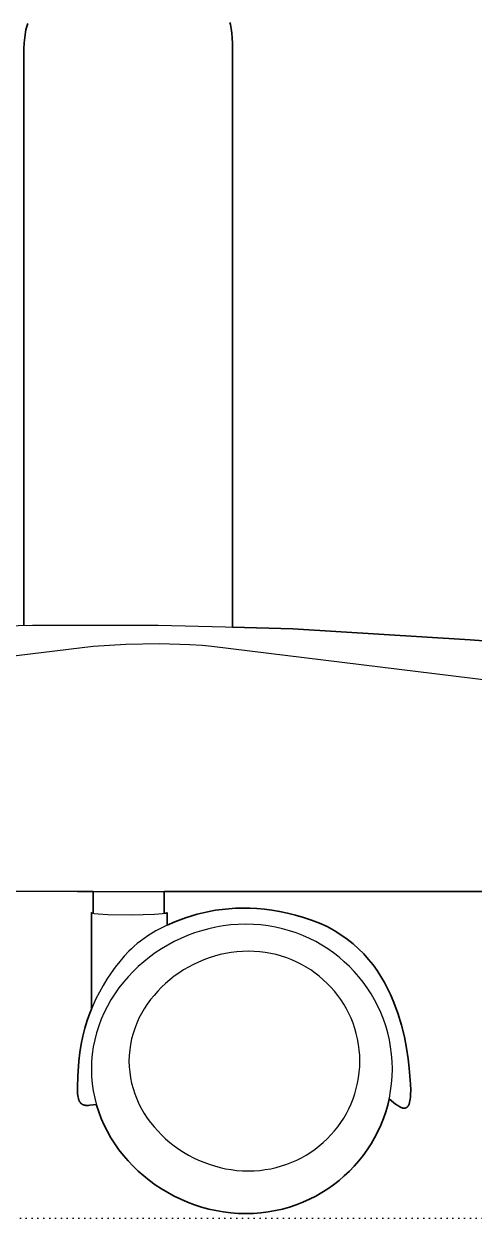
# Model space of a CAD drawing. Header units: millimetres. Extents: x 0 to 1824, y -1116 to 893.
# Drawn here: x 388.9 to 473.7, y 0 to 224.7 of the extents above; entities that cross this region are included whole.
import ezdxf

# ---------------------------------------------------------------- set-up
doc = ezdxf.new("R2010")
doc.units = ezdxf.units.MM
doc.linetypes.add('Dots', pattern=[1, 0, -1])
doc.layers.add('Blocks', color=7, linetype='Continuous')
for name, color, linetype, lineweight, true_color in [('Blocks$Inner', 7, 'Continuous', 25, 0x007f00), ('Blocks$Outline', 7, 'Continuous', 35, 0xff3f3f), ('Groud', 7, 'Dots', 25, 0x243775)]:
    doc.layers.add(name, color=color, linetype=linetype, lineweight=lineweight, true_color=true_color)

# ---------------------------------------------------------------- blocks, each defined once
blk = doc.blocks.new('Oxford Low Office Chair Front')
at = {"layer": 'Blocks$Inner'}
for p, q in [((428.2, 221.06), (428.2, 111.18)), ((388.94, 111.46), (388.94, 218.83)), ((401.65, 39.33), (401.65, 57.45)), ((415.9, 57.45), (415.9, 55.12)), ((401.38, 21.23), (402.59, 21.39)), ((457.7, 22.43), (458.52, 21.75))]:
    blk.add_line(p, q, dxfattribs=at)
for points in [[(388.94, 218.83), (388.96, 220.04), (389.02, 221.16), (389.11, 222.2), (389.25, 223.16), (389.34, 223.6), (389.43, 224.03), (389.54, 224.44), (389.66, 224.82)], [(427.74, 224.97), (427.83, 224.62), (427.92, 224.25), (427.99, 223.86), (428.11, 223.01), (428.18, 222.08), (428.2, 221.06)], [(232.05, 62.37), (399.01, 61.46), (585.35, 61.46)], [(700.25, 91.7), (472.92, 108.8), (439.59, 110.9), (414.2, 111.52), (390.58, 111.49), (377.05, 111.21)], [(246.21, 88.66), (401.99, 107.62), (408.13, 108.01), (414.5, 108.11), (420.2, 107.96), (422.53, 107.81), (424.35, 107.62), (578.64, 88.66)], [(401.99, 57.38), (401.99, 61.46)], [(415.34, 57.34), (415.34, 61.46)], [(458.52, 21.75), (458.92, 21.44), (459.31, 21.17), (459.49, 21.05), (459.68, 20.95), (459.86, 20.86), (459.9, 20.84), (459.91, 20.84), (459.91, 20.84), (459.91, 20.84), (459.91, 20.83), (459.92, 20.83), (459.92, 20.83), (459.92, 20.83), (459.92, 20.83), (459.93, 20.83), (459.93, 20.83), (459.93, 20.83), (459.94, 20.83), (459.94, 20.82), (459.94, 20.82), (459.94, 20.82), (459.95, 20.82), (459.99, 20.8), (460.03, 20.79), (460.08, 20.77), (460.12, 20.76), (460.16, 20.74), (460.2, 20.73), (460.24, 20.72), (460.25, 20.72), (460.25, 20.72), (460.25, 20.72), (460.25, 20.72), (460.26, 20.72), (460.26, 20.72), (460.26, 20.72), (460.26, 20.72), (460.27, 20.72), (460.27, 20.72), (460.27, 20.72), (460.27, 20.72), (460.28, 20.72), (460.28, 20.71), (460.28, 20.71), (460.28, 20.71), (460.33, 20.71), (460.37, 20.7), (460.41, 20.69), (460.41, 20.69), (460.41, 20.69), (460.41, 20.69), (460.41, 20.69), (460.42, 20.69), (460.42, 20.69), (460.42, 20.69), (460.42, 20.69), (460.43, 20.69), (460.43, 20.69), (460.43, 20.69), (460.43, 20.69), (460.44, 20.69), (460.44, 20.69), (460.44, 20.69), (460.44, 20.69), (460.48, 20.69), (460.52, 20.69), (460.56, 20.69), (460.6, 20.69), (460.63, 20.69), (460.67, 20.7), (460.67, 20.7), (460.68, 20.7), (460.68, 20.7), (460.68, 20.7), (460.68, 20.7), (460.68, 20.7), (460.69, 20.7), (460.69, 20.7), (460.71, 20.7), (460.74, 20.71), (460.75, 20.71), (460.75, 20.71), (460.76, 20.72), (460.76, 20.72), (460.76, 20.72), (460.76, 20.72), (460.76, 20.72), (460.77, 20.72), (460.77, 20.72), (460.77, 20.72), (460.77, 20.72), (460.78, 20.72), (460.78, 20.72), (460.81, 20.73), (460.81, 20.73), (460.82, 20.73), (460.82, 20.73), (460.82, 20.74), (460.82, 20.74), (460.83, 20.74), (460.83, 20.74), (460.83, 20.74), (460.83, 20.74), (460.84, 20.74), (460.84, 20.74), (460.84, 20.74), (460.84, 20.74), (460.84, 20.74), (460.85, 20.74), (460.88, 20.76), (460.88, 20.76), (460.88, 20.76), (460.89, 20.76), (460.89, 20.76), (460.89, 20.76), (460.89, 20.77), (460.89, 20.77), (460.9, 20.77), (460.9, 20.77), (460.9, 20.77), (460.9, 20.77), (460.91, 20.77), (460.91, 20.77), (460.91, 20.77), (460.91, 20.77), (460.91, 20.78), (460.95, 20.79), (460.98, 20.81), (460.98, 20.81), (460.98, 20.82), (460.98, 20.82), (460.99, 20.82), (460.99, 20.82), (460.99, 20.82), (460.99, 20.82), (460.99, 20.82), (461.01, 20.83), (461.04, 20.86), (461.07, 20.88), (461.09, 20.89), (461.09, 20.9), (461.1, 20.9), (461.1, 20.9), (461.1, 20.91), (461.1, 20.91), (461.13, 20.94), (461.16, 20.97), (461.17, 20.98), (461.18, 20.98), (461.18, 20.99), (461.18, 20.99), (461.18, 20.99), (461.18, 20.99), (461.19, 21), (461.19, 21), (461.24, 21.07), (461.24, 21.07), (461.25, 21.07), (461.25, 21.08), (461.25, 21.08), (461.25, 21.08), (461.25, 21.08), (461.25, 21.09), (461.26, 21.09), (461.27, 21.11), (461.29, 21.15), (461.32, 21.19), (461.34, 21.23), (461.35, 21.24), (461.35, 21.24), (461.35, 21.24), (461.35, 21.25), (461.35, 21.25), (461.35, 21.25), (461.36, 21.26), (461.37, 21.28), (461.38, 21.3), (461.38, 21.31), (461.38, 21.31), (461.38, 21.31), (461.39, 21.32), (461.39, 21.32), (461.39, 21.32), (461.39, 21.32), (461.39, 21.33), (461.44, 21.43), (461.48, 21.54), (461.52, 21.66), (461.55, 21.79), (461.62, 22.08), (461.67, 22.4), (461.71, 22.76), (461.74, 23.17), (461.76, 24.11), (461.72, 25.23), (461.49, 28.19), (461.28, 29.99), (460.97, 31.97), (460.56, 34.09), (460.02, 36.31), (459.33, 38.59), (458.46, 40.9), (457.96, 42.06), (457.41, 43.21), (456.81, 44.34), (456.15, 45.46), (455.44, 46.57), (454.66, 47.64), (453.82, 48.69), (452.92, 49.71), (451.95, 50.69), (450.91, 51.62), (449.8, 52.51), (448.62, 53.34), (447.36, 54.13), (446.01, 54.85), (444.59, 55.5), (443.08, 56.09), (441.55, 56.6), (440.04, 57.03), (438.55, 57.4), (437.08, 57.71), (435.64, 57.95), (434.22, 58.13), (432.82, 58.25), (431.45, 58.32), (430.11, 58.33), (428.79, 58.3), (427.51, 58.21), (426.25, 58.09), (425.02, 57.92), (423.83, 57.71), (421.54, 57.18), (419.38, 56.53), (417.37, 55.78), (415.51, 54.94), (413.81, 54.04), (412.27, 53.09), (410.91, 52.13), (410.29, 51.65), (409.73, 51.17), (409.21, 50.69), (408.73, 50.23), (407.85, 49.28), (406.99, 48.28), (406.15, 47.23), (405.35, 46.13), (404.57, 44.98), (403.84, 43.79), (403.15, 42.55), (402.5, 41.27), (401.9, 39.94), (401.35, 38.57), (400.85, 37.16), (400.41, 35.72), (400.03, 34.23), (399.72, 32.71), (399.47, 31.15), (399.29, 29.55), (399.08, 26.71), (399.01, 24.58), (399.04, 23.75), (399.06, 23.38), (399.1, 23.06), (399.15, 22.76), (399.21, 22.5), (399.25, 22.37), (399.29, 22.26), (399.31, 22.21), (399.33, 22.15), (399.35, 22.1), (399.35, 22.09), (399.36, 22.09), (399.36, 22.08), (399.36, 22.08), (399.36, 22.08), (399.36, 22.07), (399.36, 22.07), (399.36, 22.07), (399.37, 22.06), (399.37, 22.06), (399.37, 22.06), (399.37, 22.06), (399.37, 22.05), (399.42, 21.96), (399.44, 21.91), (399.47, 21.87), (399.52, 21.79), (399.55, 21.75), (399.56, 21.73), (399.56, 21.73), (399.56, 21.73), (399.57, 21.73), (399.57, 21.73), (399.58, 21.72), (399.6, 21.68), (399.62, 21.66), (399.62, 21.66), (399.62, 21.66), (399.62, 21.66), (399.63, 21.66), (399.63, 21.65), (399.63, 21.65), (399.63, 21.65), (399.63, 21.65), (399.66, 21.62), (399.67, 21.61), (399.67, 21.61), (399.67, 21.61), (399.67, 21.61), (399.67, 21.61), (399.68, 21.6), (399.68, 21.6), (399.68, 21.6), (399.68, 21.6), (399.68, 21.6), (399.69, 21.59), (399.69, 21.59), (399.7, 21.59), (399.7, 21.58), (399.7, 21.58), (399.7, 21.58), (399.7, 21.58), (399.71, 21.58), (399.71, 21.57), (399.71, 21.57), (399.71, 21.57), (399.72, 21.57), (399.72, 21.56), (399.72, 21.56), (399.72, 21.56), (399.73, 21.56), (399.73, 21.56), (399.76, 21.53), (399.79, 21.5), (399.83, 21.48), (399.86, 21.45), (399.87, 21.45), (399.87, 21.45), (399.87, 21.45), (399.87, 21.45), (399.88, 21.44), (399.88, 21.44), (399.88, 21.44), (399.88, 21.44), (399.9, 21.43), (399.97, 21.39), (400.05, 21.35), (400.07, 21.34), (400.08, 21.34), (400.08, 21.34), (400.08, 21.34), (400.08, 21.34), (400.08, 21.34), (400.09, 21.34), (400.09, 21.34), (400.09, 21.33), (400.13, 21.32), (400.18, 21.3), (400.2, 21.3), (400.2, 21.3), (400.2, 21.3), (400.2, 21.3), (400.21, 21.29), (400.21, 21.29), (400.21, 21.29), (400.22, 21.29), (400.22, 21.29), (400.26, 21.28), (400.31, 21.27), (400.4, 21.25), (400.44, 21.24), (400.49, 21.23), (400.59, 21.22), (400.69, 21.21), (400.91, 21.21), (401.13, 21.22), (401.38, 21.23)], [(401.65, 57.45), (401.91, 57.4), (402.2, 57.35), (402.92, 57.26), (404.74, 57.14), (409.24, 57.07), (413.51, 57.18), (415.04, 57.3), (415.57, 57.37), (415.76, 57.41), (415.84, 57.43), (415.87, 57.44), (415.9, 57.45)]]:
    blk.add_lwpolyline(points, dxfattribs=at)
for points in [[(401.65, 28.08), (401.69, 26.68), (401.81, 25.3), (402.01, 23.94), (402.28, 22.6), (402.62, 21.28), (403.03, 19.99), (403.51, 18.72), (404.05, 17.48), (404.66, 16.28), (405.33, 15.1), (406.05, 13.96), (406.83, 12.86), (407.67, 11.79), (408.56, 10.76), (409.49, 9.77), (410.48, 8.83), (411.5, 7.93), (412.57, 7.07), (413.68, 6.26), (414.83, 5.5), (416.01, 4.8), (417.23, 4.14), (418.48, 3.54), (419.75, 2.99), (421.06, 2.51), (422.38, 2.08), (423.73, 1.71), (425.1, 1.41), (426.48, 1.17), (427.89, 0.99), (429.3, 0.89), (430.72, 0.85), (432.14, 0.89), (433.54, 1), (434.92, 1.17), (436.28, 1.41), (437.61, 1.71), (438.92, 2.08), (440.2, 2.51), (441.46, 2.99), (442.68, 3.54), (443.87, 4.14), (445.02, 4.8), (446.14, 5.5), (447.22, 6.26), (448.26, 7.07), (449.26, 7.93), (450.22, 8.83), (451.14, 9.78), (452, 10.76), (452.82, 11.79), (453.59, 12.86), (454.31, 13.96), (454.97, 15.1), (455.58, 16.28), (456.13, 17.48), (456.63, 18.72), (457.06, 19.99), (457.43, 21.28), (457.74, 22.6), (457.98, 23.94), (458.16, 25.3), (458.26, 26.68), (458.3, 28.08), (458.26, 29.48), (458.16, 30.87), (457.98, 32.23), (457.74, 33.57), (457.43, 34.89), (457.06, 36.18), (456.63, 37.45), (456.13, 38.68), (455.58, 39.89), (454.97, 41.06), (454.31, 42.2), (453.59, 43.31), (452.82, 44.38), (452, 45.4), (451.14, 46.39), (450.22, 47.34), (449.26, 48.24), (448.26, 49.09), (447.22, 49.9), (446.14, 50.66), (445.02, 51.37), (443.87, 52.03), (442.68, 52.63), (441.46, 53.17), (440.2, 53.66), (438.92, 54.09), (437.61, 54.46), (436.28, 54.76), (434.92, 55), (433.54, 55.17), (432.14, 55.28), (430.72, 55.31), (429.3, 55.28), (427.89, 55.17), (426.48, 55), (425.1, 54.76), (423.73, 54.46), (422.38, 54.09), (421.06, 53.66), (419.75, 53.17), (418.48, 52.63), (417.23, 52.03), (416.01, 51.37), (414.83, 50.66), (413.68, 49.9), (412.57, 49.09), (411.5, 48.24), (410.48, 47.34), (409.49, 46.39), (408.56, 45.4), (407.67, 44.38), (406.83, 43.31), (406.05, 42.2), (405.33, 41.06), (404.66, 39.89), (404.05, 38.68), (403.51, 37.45), (403.03, 36.18), (402.62, 34.89), (402.28, 33.57), (402.01, 32.23), (401.81, 30.87), (401.69, 29.48)], [(408.73, 29.55), (408.76, 28.49), (408.86, 27.44), (409.01, 26.4), (409.22, 25.39), (409.49, 24.39), (409.81, 23.4), (410.19, 22.44), (410.61, 21.5), (411.09, 20.59), (411.61, 19.7), (412.18, 18.83), (412.79, 17.99), (413.44, 17.18), (414.13, 16.4), (414.86, 15.65), (415.62, 14.93), (416.42, 14.25), (417.25, 13.6), (418.11, 12.98), (419, 12.41), (419.92, 11.87), (420.86, 11.37), (421.82, 10.92), (422.8, 10.5), (423.8, 10.13), (424.82, 9.81), (425.86, 9.53), (426.91, 9.3), (427.97, 9.12), (429.04, 8.98), (430.12, 8.9), (431.2, 8.88), (432.28, 8.9), (433.34, 8.98), (434.39, 9.12), (435.43, 9.3), (436.44, 9.53), (437.44, 9.81), (438.41, 10.13), (439.36, 10.5), (440.29, 10.92), (441.2, 11.37), (442.08, 11.87), (442.93, 12.41), (443.75, 12.98), (444.54, 13.6), (445.3, 14.25), (446.03, 14.93), (446.73, 15.65), (447.39, 16.4), (448.01, 17.18), (448.59, 17.99), (449.14, 18.83), (449.64, 19.7), (450.11, 20.59), (450.53, 21.5), (450.9, 22.44), (451.23, 23.4), (451.51, 24.38), (451.75, 25.39), (451.93, 26.4), (452.07, 27.44), (452.15, 28.49), (452.18, 29.55), (452.15, 30.62), (452.07, 31.67), (451.93, 32.7), (451.75, 33.72), (451.51, 34.72), (451.23, 35.7), (450.9, 36.66), (450.53, 37.6), (450.11, 38.51), (449.64, 39.41), (449.14, 40.27), (448.59, 41.11), (448.01, 41.92), (447.39, 42.7), (446.73, 43.45), (446.03, 44.17), (445.3, 44.86), (444.54, 45.51), (443.75, 46.12), (442.93, 46.7), (442.08, 47.23), (441.2, 47.73), (440.29, 48.19), (439.36, 48.6), (438.41, 48.97), (437.44, 49.3), (436.44, 49.58), (435.43, 49.81), (434.39, 49.99), (433.34, 50.12), (432.28, 50.2), (431.2, 50.23), (430.12, 50.2), (429.04, 50.12), (427.97, 49.99), (426.91, 49.81), (425.86, 49.58), (424.82, 49.3), (423.8, 48.97), (422.8, 48.6), (421.82, 48.19), (420.86, 47.73), (419.92, 47.23), (419, 46.7), (418.11, 46.12), (417.25, 45.51), (416.42, 44.86), (415.62, 44.17), (414.86, 43.45), (414.13, 42.7), (413.44, 41.92), (412.79, 41.11), (412.18, 40.27), (411.61, 39.41), (411.09, 38.51), (410.61, 37.6), (410.19, 36.66), (409.81, 35.7), (409.49, 34.72), (409.22, 33.72), (409.01, 32.7), (408.86, 31.67), (408.76, 30.62)]]:
    blk.add_lwpolyline(points, close=True, dxfattribs=at)
at = {"layer": 'Blocks$Outline'}
for points in [[(388.94, 111.46), (388.94, 218.83), (388.96, 220.04), (389.02, 221.16), (389.11, 222.2), (389.25, 223.16), (389.34, 223.6), (389.43, 224.03), (389.54, 224.44), (389.66, 224.82)], [(427.74, 224.97), (427.83, 224.62), (427.92, 224.25), (427.99, 223.86), (428.11, 223.01), (428.18, 222.08), (428.2, 221.06), (428.2, 111.18)], [(428.2, 111.18), (439.59, 110.9), (472.92, 108.8), (700.25, 91.7)], [(401.99, 61.46), (399.01, 61.46), (232.05, 62.37)], [(401.99, 57.38), (401.99, 61.46)], [(585.35, 61.46), (415.34, 61.46)], [(415.34, 61.46), (415.34, 57.34)], [(401.65, 39.33), (401.65, 57.45), (401.91, 57.4), (401.99, 57.38)], [(415.34, 57.34), (415.57, 57.37), (415.76, 57.41), (415.84, 57.43), (415.87, 57.44), (415.9, 57.45), (415.9, 55.12)], [(415.9, 55.12), (417.37, 55.78), (419.38, 56.53), (421.54, 57.18), (423.83, 57.71), (425.02, 57.92), (426.25, 58.09), (427.51, 58.21), (428.79, 58.3), (430.11, 58.33), (431.45, 58.32), (432.82, 58.25), (434.22, 58.13), (435.64, 57.95), (437.08, 57.71), (438.55, 57.4), (440.04, 57.03), (441.55, 56.6), (443.08, 56.09), (444.59, 55.5), (446.01, 54.85), (447.36, 54.13), (448.62, 53.34), (449.8, 52.51), (450.91, 51.62), (451.95, 50.69), (452.92, 49.71), (453.82, 48.69), (454.66, 47.64), (455.44, 46.57), (456.15, 45.46), (456.81, 44.34), (457.41, 43.21), (457.96, 42.06), (458.46, 40.9), (459.33, 38.59), (460.02, 36.31), (460.56, 34.09), (460.97, 31.97), (461.28, 29.99), (461.49, 28.19), (461.72, 25.23), (461.76, 24.11), (461.74, 23.17), (461.71, 22.76), (461.67, 22.4), (461.62, 22.08), (461.55, 21.79), (461.52, 21.66), (461.48, 21.54), (461.44, 21.43), (461.39, 21.33), (461.39, 21.32), (461.39, 21.32), (461.39, 21.32), (461.39, 21.32), (461.38, 21.31), (461.38, 21.31), (461.38, 21.31), (461.38, 21.3), (461.37, 21.28), (461.36, 21.26), (461.35, 21.25), (461.35, 21.25), (461.35, 21.25), (461.35, 21.24), (461.35, 21.24), (461.35, 21.24), (461.34, 21.23), (461.32, 21.19), (461.29, 21.15), (461.27, 21.11), (461.26, 21.09), (461.25, 21.09), (461.25, 21.08), (461.25, 21.08), (461.25, 21.08), (461.25, 21.08), (461.25, 21.07), (461.24, 21.07), (461.24, 21.07), (461.19, 21), (461.19, 21), (461.18, 20.99), (461.18, 20.99), (461.18, 20.99), (461.18, 20.99), (461.18, 20.98), (461.17, 20.98), (461.16, 20.97), (461.13, 20.94), (461.1, 20.91), (461.1, 20.91), (461.1, 20.9), (461.1, 20.9), (461.09, 20.9), (461.09, 20.89), (461.07, 20.88), (461.04, 20.86), (461.01, 20.83), (460.99, 20.82), (460.99, 20.82), (460.99, 20.82), (460.99, 20.82), (460.99, 20.82), (460.98, 20.82), (460.98, 20.82), (460.98, 20.81), (460.98, 20.81), (460.95, 20.79), (460.91, 20.78), (460.91, 20.77), (460.91, 20.77), (460.91, 20.77), (460.91, 20.77), (460.9, 20.77), (460.9, 20.77), (460.9, 20.77), (460.9, 20.77), (460.89, 20.77), (460.89, 20.77), (460.89, 20.76), (460.89, 20.76), (460.89, 20.76), (460.88, 20.76), (460.88, 20.76), (460.88, 20.76), (460.85, 20.74), (460.84, 20.74), (460.84, 20.74), (460.84, 20.74), (460.84, 20.74), (460.84, 20.74), (460.83, 20.74), (460.83, 20.74), (460.83, 20.74), (460.83, 20.74), (460.82, 20.74), (460.82, 20.74), (460.82, 20.73), (460.82, 20.73), (460.81, 20.73), (460.81, 20.73), (460.78, 20.72), (460.78, 20.72), (460.77, 20.72), (460.77, 20.72), (460.77, 20.72), (460.77, 20.72), (460.76, 20.72), (460.76, 20.72), (460.76, 20.72), (460.76, 20.72), (460.76, 20.72), (460.75, 20.71), (460.75, 20.71), (460.74, 20.71), (460.71, 20.7), (460.69, 20.7), (460.69, 20.7), (460.68, 20.7), (460.68, 20.7), (460.68, 20.7), (460.68, 20.7), (460.68, 20.7), (460.67, 20.7), (460.67, 20.7), (460.63, 20.69), (460.6, 20.69), (460.56, 20.69), (460.52, 20.69), (460.48, 20.69), (460.44, 20.69), (460.44, 20.69), (460.44, 20.69), (460.44, 20.69), (460.43, 20.69), (460.43, 20.69), (460.43, 20.69), (460.43, 20.69), (460.42, 20.69), (460.42, 20.69), (460.42, 20.69), (460.42, 20.69), (460.41, 20.69), (460.41, 20.69), (460.41, 20.69), (460.41, 20.69), (460.41, 20.69), (460.37, 20.7), (460.33, 20.71), (460.28, 20.71), (460.28, 20.71), (460.28, 20.71), (460.28, 20.72), (460.27, 20.72), (460.27, 20.72), (460.27, 20.72), (460.27, 20.72), (460.26, 20.72), (460.26, 20.72), (460.26, 20.72), (460.26, 20.72), (460.25, 20.72), (460.25, 20.72), (460.25, 20.72), (460.25, 20.72), (460.24, 20.72), (460.2, 20.73), (460.16, 20.74), (460.12, 20.76), (460.08, 20.77), (460.03, 20.79), (459.99, 20.8), (459.95, 20.82), (459.94, 20.82), (459.94, 20.82), (459.94, 20.82), (459.94, 20.83), (459.93, 20.83), (459.93, 20.83), (459.93, 20.83), (459.92, 20.83), (459.92, 20.83), (459.92, 20.83), (459.92, 20.83), (459.91, 20.83), (459.91, 20.84), (459.91, 20.84), (459.91, 20.84), (459.9, 20.84), (459.86, 20.86), (459.68, 20.95), (459.49, 21.05), (459.31, 21.17), (458.92, 21.44), (458.52, 21.75), (457.7, 22.43)], [(402.59, 21.39), (401.38, 21.23), (401.13, 21.22), (400.91, 21.21), (400.69, 21.21), (400.59, 21.22), (400.49, 21.23), (400.44, 21.24), (400.4, 21.25), (400.31, 21.27), (400.26, 21.28), (400.22, 21.29), (400.22, 21.29), (400.21, 21.29), (400.21, 21.29), (400.21, 21.29), (400.2, 21.3), (400.2, 21.3), (400.2, 21.3), (400.2, 21.3), (400.18, 21.3), (400.13, 21.32), (400.09, 21.33), (400.09, 21.34), (400.09, 21.34), (400.08, 21.34), (400.08, 21.34), (400.08, 21.34), (400.08, 21.34), (400.08, 21.34), (400.07, 21.34), (400.05, 21.35), (399.97, 21.39), (399.9, 21.43), (399.88, 21.44), (399.88, 21.44), (399.88, 21.44), (399.88, 21.44), (399.87, 21.45), (399.87, 21.45), (399.87, 21.45), (399.87, 21.45), (399.86, 21.45), (399.83, 21.48), (399.79, 21.5), (399.76, 21.53), (399.73, 21.56), (399.73, 21.56), (399.72, 21.56), (399.72, 21.56), (399.72, 21.56), (399.72, 21.57), (399.71, 21.57), (399.71, 21.57), (399.71, 21.57), (399.71, 21.58), (399.7, 21.58), (399.7, 21.58), (399.7, 21.58), (399.7, 21.58), (399.7, 21.59), (399.69, 21.59), (399.69, 21.59), (399.68, 21.6), (399.68, 21.6), (399.68, 21.6), (399.68, 21.6), (399.68, 21.6), (399.67, 21.61), (399.67, 21.61), (399.67, 21.61), (399.67, 21.61), (399.67, 21.61), (399.66, 21.62), (399.63, 21.65), (399.63, 21.65), (399.63, 21.65), (399.63, 21.65), (399.63, 21.66), (399.62, 21.66), (399.62, 21.66), (399.62, 21.66), (399.62, 21.66), (399.6, 21.68), (399.58, 21.72), (399.57, 21.73), (399.57, 21.73), (399.56, 21.73), (399.56, 21.73), (399.56, 21.73), (399.55, 21.75), (399.52, 21.79), (399.47, 21.87), (399.44, 21.91), (399.42, 21.96), (399.37, 22.05), (399.37, 22.06), (399.37, 22.06), (399.37, 22.06), (399.37, 22.06), (399.36, 22.07), (399.36, 22.07), (399.36, 22.07), (399.36, 22.08), (399.36, 22.08), (399.36, 22.08), (399.36, 22.09), (399.35, 22.09), (399.35, 22.1), (399.33, 22.15), (399.31, 22.21), (399.29, 22.26), (399.25, 22.37), (399.21, 22.5), (399.15, 22.76), (399.1, 23.06), (399.06, 23.38), (399.04, 23.75), (399.01, 24.58), (399.08, 26.71), (399.29, 29.55), (399.47, 31.15), (399.72, 32.71), (400.03, 34.23), (400.41, 35.72), (400.85, 37.16), (401.35, 38.57), (401.65, 39.33)], [(457.7, 22.43), (457.43, 21.28), (457.06, 19.99), (456.63, 18.72), (456.13, 17.48), (455.58, 16.28), (454.97, 15.1), (454.31, 13.96), (453.59, 12.86), (452.82, 11.79), (452, 10.76), (451.14, 9.78), (450.22, 8.83), (449.26, 7.93), (448.26, 7.07), (447.22, 6.26), (446.14, 5.5), (445.02, 4.8), (443.87, 4.14), (442.68, 3.54), (441.46, 2.99), (440.2, 2.51), (438.92, 2.08), (437.61, 1.71), (436.28, 1.41), (434.92, 1.17), (433.54, 1), (432.14, 0.89), (430.72, 0.85), (429.3, 0.89), (427.89, 0.99), (426.48, 1.17), (425.1, 1.41), (423.73, 1.71), (422.38, 2.08), (421.06, 2.51), (419.75, 2.99), (418.48, 3.54), (417.23, 4.14), (416.01, 4.8), (414.83, 5.5), (413.68, 6.26), (412.57, 7.07), (411.5, 7.93), (410.48, 8.83), (409.49, 9.77), (408.56, 10.76), (407.67, 11.79), (406.83, 12.86), (406.05, 13.96), (405.33, 15.1), (404.66, 16.28), (404.05, 17.48), (403.51, 18.72), (403.03, 19.99), (402.62, 21.28), (402.59, 21.39)]]:
    blk.add_lwpolyline(points, dxfattribs=at)

msp = doc.modelspace()

# ---------------------------------------------------------------- linework, layer by layer
at = {"layer": 'Groud'}
msp.add_lwpolyline([(0, 0), (814.04, 0)], dxfattribs=at)

# ---------------------------------------------------------------- block references
at = {"layer": 'Blocks'}
msp.add_blockref('Oxford Low Office Chair Front', (0, 0), dxfattribs=at)

doc.saveas('drawing.dxf')
